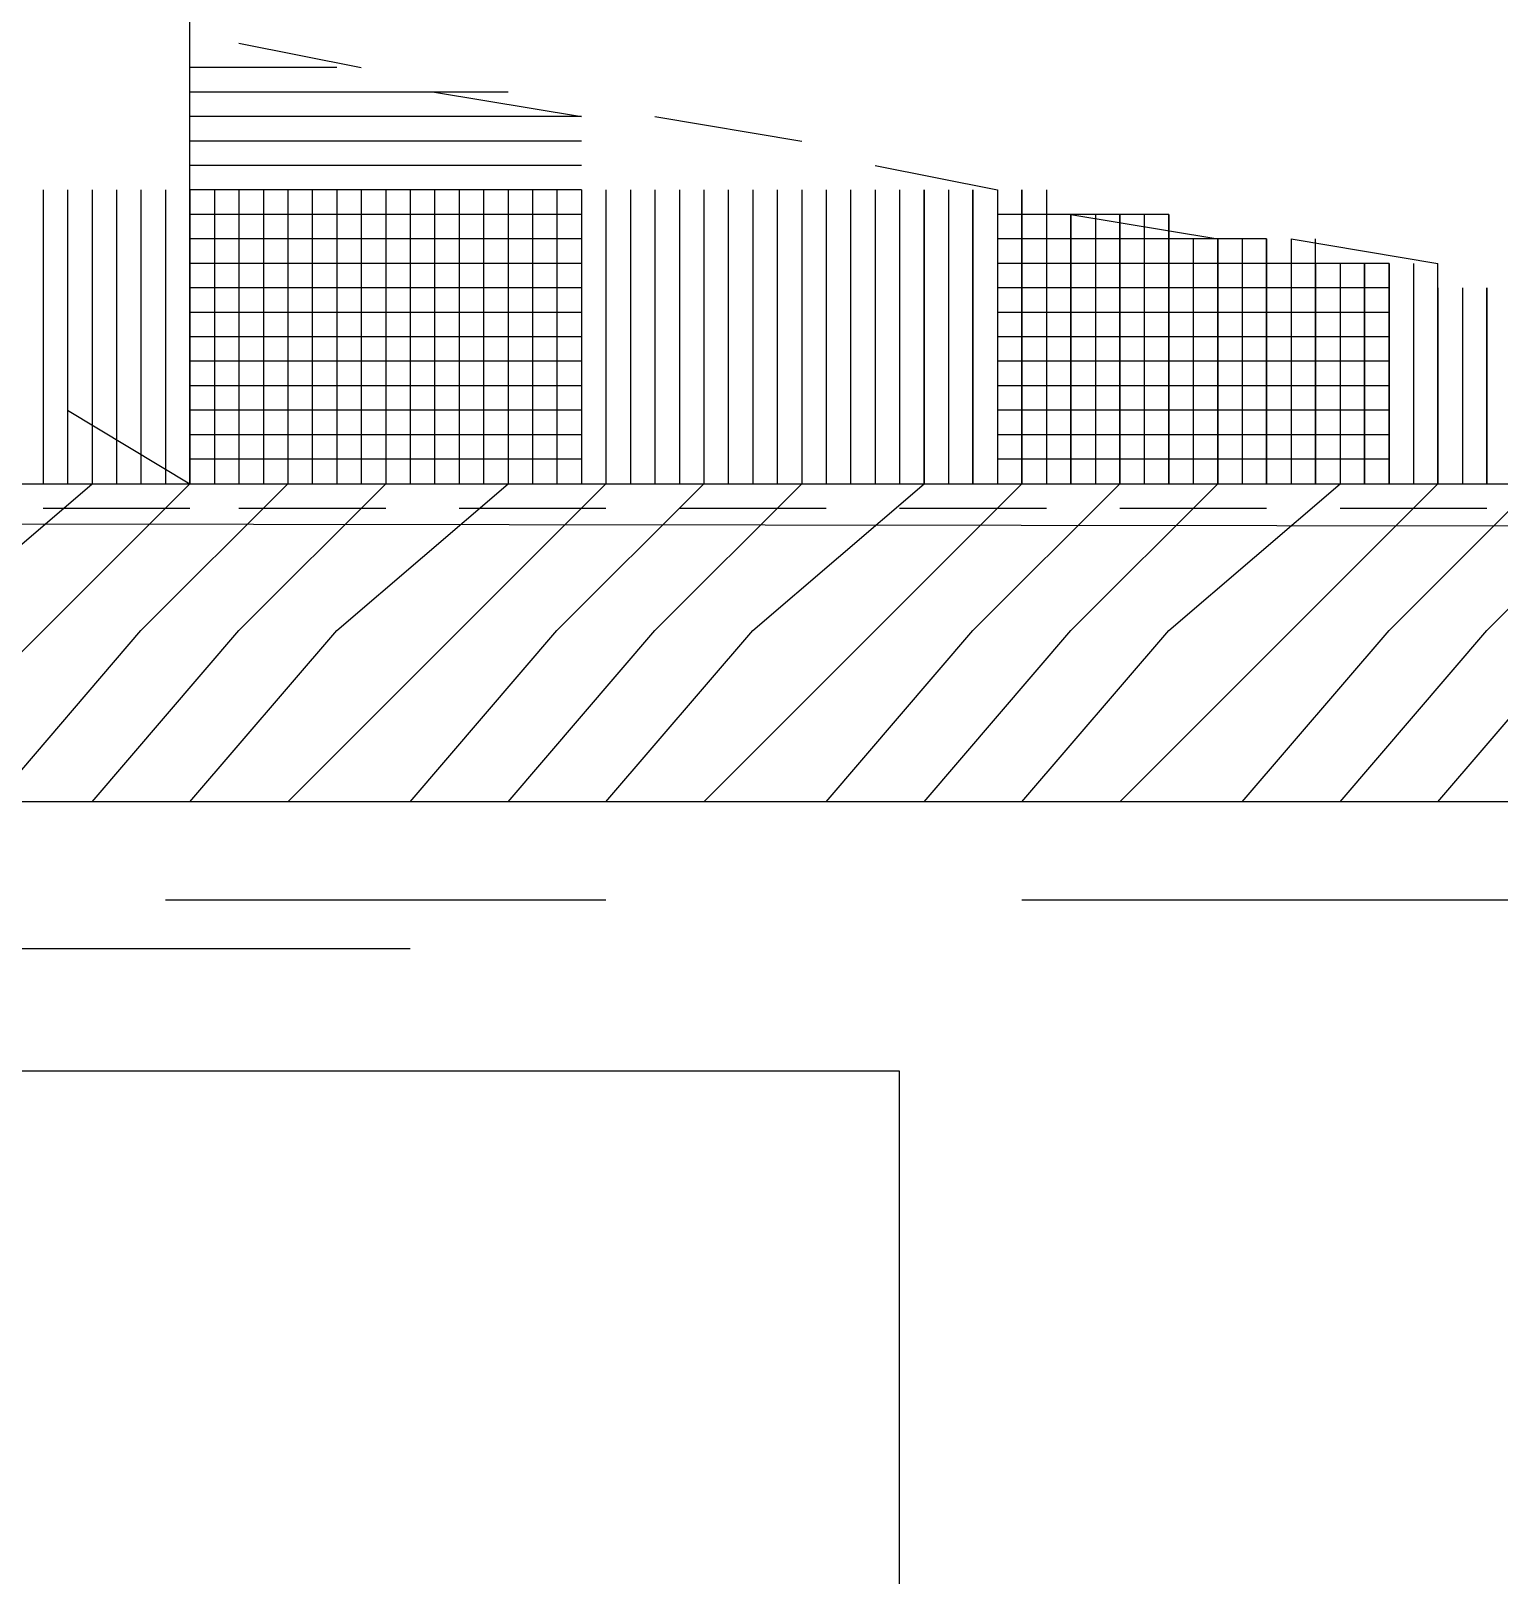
# Model space of a CAD drawing. Header units: metres. Extents: x 1 to 213, y 1 to 147.
# Drawn here: x 85.991 to 86.626, y 97.964 to 98.631 of the extents above; entities that cross this region are included whole.
import ezdxf

# ---------------------------------------------------------------- set-up
doc = ezdxf.new("R2010")
doc.units = ezdxf.units.M
doc.layers.add('00-BASE-ARQUITECTURA', color=8, linetype='Continuous')

msp = doc.modelspace()

# ---------------------------------------------------------------- linework, layer by layer
at = {"layer": '00-BASE-ARQUITECTURA'}
for points in [[(87.04435, 98.43553), (87.04435, 98.75303), (85.44627, 98.75303), (85.44627, 98.43553)], [(86.0601, 98.43553), (86.0601, 98.75303), (85.45685, 98.75303), (85.45685, 98.43553)], [(85.68968, 97.48303), (86.36701, 97.48303), (86.36701, 98.18153), (85.68968, 98.18153)]]:
    msp.add_lwpolyline(points, close=True, dxfattribs=at)
for points in [[(86.08127, 98.62604), (86.13418, 98.61545)], [(86.1236, 98.61545), (86.11301, 98.61545), (86.10243, 98.61545), (86.09185, 98.61545), (86.08127, 98.61545), (86.07068, 98.61545), (86.0601, 98.61545)], [(86.19768, 98.60486), (86.18709, 98.60486), (86.17651, 98.60486), (86.16593, 98.60486), (86.15535, 98.60486), (86.14476, 98.60486), (86.13418, 98.60486), (86.1236, 98.60486), (86.11301, 98.60486), (86.10243, 98.60486), (86.09185, 98.60486), (86.08127, 98.60486), (86.07068, 98.60486), (86.0601, 98.60486)], [(86.16593, 98.60486), (86.15535, 98.60486), (86.14476, 98.60486), (86.13418, 98.60486), (86.1236, 98.60486), (86.11301, 98.60486), (86.10243, 98.60486), (86.09185, 98.60486), (86.08127, 98.60486), (86.07068, 98.60486), (86.0601, 98.60486)], [(86.16593, 98.60486), (86.22943, 98.59428)], [(86.22943, 98.59428), (86.21884, 98.59428), (86.20826, 98.59428), (86.19768, 98.59428), (86.18709, 98.59428), (86.17651, 98.59428), (86.16593, 98.59428), (86.15535, 98.59428), (86.14476, 98.59428), (86.13418, 98.59428), (86.1236, 98.59428), (86.11301, 98.59428), (86.10243, 98.59428), (86.09185, 98.59428), (86.08127, 98.59428), (86.07068, 98.59428), (86.0601, 98.59428)], [(86.26119, 98.59428), (86.32468, 98.58369)], [(86.22943, 98.58369), (86.21884, 98.58369), (86.20826, 98.58369), (86.19768, 98.58369), (86.18709, 98.58369), (86.17651, 98.58369), (86.16593, 98.58369), (86.15535, 98.58369), (86.14476, 98.58369), (86.13418, 98.58369), (86.1236, 98.58369), (86.11301, 98.58369), (86.10243, 98.58369), (86.09185, 98.58369), (86.08127, 98.58369), (86.07068, 98.58369), (86.0601, 98.58369)], [(86.22943, 98.58369), (86.21884, 98.58369), (86.20826, 98.58369), (86.19768, 98.58369), (86.18709, 98.58369), (86.17651, 98.58369), (86.16593, 98.58369), (86.15535, 98.58369), (86.14476, 98.58369), (86.13418, 98.58369), (86.1236, 98.58369), (86.11301, 98.58369), (86.10243, 98.58369), (86.09185, 98.58369), (86.08127, 98.58369), (86.07068, 98.58369), (86.0601, 98.58369)], [(86.22943, 98.57311), (86.21884, 98.57311), (86.20826, 98.57311), (86.19768, 98.57311), (86.18709, 98.57311), (86.17651, 98.57311), (86.16593, 98.57311), (86.15535, 98.57311), (86.14476, 98.57311), (86.13418, 98.57311), (86.1236, 98.57311), (86.11301, 98.57311), (86.10243, 98.57311), (86.09185, 98.57311), (86.08127, 98.57311), (86.07068, 98.57311), (86.0601, 98.57311)], [(86.35643, 98.57311), (86.40935, 98.56253)], [(85.9966, 98.56253), (85.9966, 98.55195), (85.9966, 98.54136), (85.9966, 98.53078), (85.9966, 98.5202), (85.9966, 98.50961), (85.9966, 98.49903), (85.9966, 98.48845), (85.9966, 98.47786), (85.9966, 98.46728), (85.9966, 98.4567), (85.9966, 98.44612), (85.9966, 98.43553)], [(86.00719, 98.56253), (86.00719, 98.55195), (86.00719, 98.54136), (86.00719, 98.53078), (86.00719, 98.5202), (86.00719, 98.50961), (86.00719, 98.49903), (86.00719, 98.48845), (86.00719, 98.47786), (86.00719, 98.46728), (86.00719, 98.4567), (86.00719, 98.44612), (86.00719, 98.43553)], [(86.00719, 98.56253), (86.00719, 98.55195), (86.00719, 98.54136), (86.00719, 98.53078), (86.00719, 98.5202), (86.00719, 98.50961), (86.00719, 98.49903), (86.00719, 98.48845), (86.00719, 98.47786), (86.00719, 98.46728), (86.00719, 98.4567), (86.00719, 98.44612), (86.00719, 98.43553)], [(86.01777, 98.56253), (86.01777, 98.55195), (86.01777, 98.54136), (86.01777, 98.53078), (86.01777, 98.5202), (86.01777, 98.50961), (86.01777, 98.49903), (86.01777, 98.48845), (86.01777, 98.47786), (86.01777, 98.46728), (86.01777, 98.4567), (86.01777, 98.44612), (86.01777, 98.43553)], [(86.02835, 98.56253), (86.02835, 98.55195), (86.02835, 98.54136), (86.02835, 98.53078), (86.02835, 98.5202), (86.02835, 98.50961), (86.02835, 98.49903), (86.02835, 98.48845), (86.02835, 98.47786), (86.02835, 98.46728), (86.02835, 98.4567), (86.02835, 98.44612), (86.02835, 98.43553)], [(86.02835, 98.56253), (86.02835, 98.55195), (86.02835, 98.54136), (86.02835, 98.53078), (86.02835, 98.5202), (86.02835, 98.50961), (86.02835, 98.49903), (86.02835, 98.48845), (86.02835, 98.47786), (86.02835, 98.46728), (86.02835, 98.4567), (86.02835, 98.44612), (86.02835, 98.43553)], [(86.03893, 98.56253), (86.03893, 98.55195), (86.03893, 98.54136), (86.03893, 98.53078), (86.03893, 98.5202), (86.03893, 98.50961), (86.03893, 98.49903), (86.03893, 98.48845), (86.03893, 98.47786), (86.03893, 98.46728), (86.03893, 98.4567), (86.03893, 98.44612), (86.03893, 98.43553)], [(86.04952, 98.56253), (86.04952, 98.55195), (86.04952, 98.54136), (86.04952, 98.53078), (86.04952, 98.5202), (86.04952, 98.50961), (86.04952, 98.49903), (86.04952, 98.48845), (86.04952, 98.47786), (86.04952, 98.46728), (86.04952, 98.4567), (86.04952, 98.44612), (86.04952, 98.43553)], [(86.04952, 98.56253), (86.04952, 98.55195), (86.04952, 98.54136), (86.04952, 98.53078), (86.04952, 98.5202), (86.04952, 98.50961), (86.04952, 98.49903), (86.04952, 98.48845), (86.04952, 98.47786), (86.04952, 98.46728), (86.04952, 98.4567), (86.04952, 98.44612), (86.04952, 98.43553)], [(86.22943, 98.56253), (86.21884, 98.56253), (86.20826, 98.56253), (86.19768, 98.56253), (86.18709, 98.56253), (86.17651, 98.56253), (86.16593, 98.56253), (86.15535, 98.56253), (86.14476, 98.56253), (86.13418, 98.56253), (86.1236, 98.56253), (86.11301, 98.56253), (86.10243, 98.56253), (86.09185, 98.56253), (86.08127, 98.56253), (86.07068, 98.56253), (86.0601, 98.56253)], [(86.22943, 98.56253), (86.21884, 98.56253), (86.20826, 98.56253), (86.19768, 98.56253), (86.18709, 98.56253), (86.17651, 98.56253), (86.16593, 98.56253), (86.15535, 98.56253), (86.14476, 98.56253), (86.13418, 98.56253), (86.1236, 98.56253), (86.11301, 98.56253), (86.10243, 98.56253), (86.09185, 98.56253), (86.08127, 98.56253), (86.07068, 98.56253), (86.0601, 98.56253)], [(86.0601, 98.56253), (86.0601, 98.55195), (86.0601, 98.54136), (86.0601, 98.53078), (86.0601, 98.5202), (86.0601, 98.50961), (86.0601, 98.49903), (86.0601, 98.48845), (86.0601, 98.47786), (86.0601, 98.46728), (86.0601, 98.4567), (86.0601, 98.44612), (86.0601, 98.43553)], [(86.07068, 98.56253), (86.07068, 98.55195), (86.07068, 98.54136), (86.07068, 98.53078), (86.07068, 98.5202), (86.07068, 98.50961), (86.07068, 98.49903), (86.07068, 98.48845), (86.07068, 98.47786), (86.07068, 98.46728), (86.07068, 98.4567), (86.07068, 98.44612), (86.07068, 98.43553)], [(86.07068, 98.56253), (86.07068, 98.55195), (86.07068, 98.54136), (86.07068, 98.53078), (86.07068, 98.5202), (86.07068, 98.50961), (86.07068, 98.49903), (86.07068, 98.48845), (86.07068, 98.47786), (86.07068, 98.46728), (86.07068, 98.4567), (86.07068, 98.44612), (86.07068, 98.43553)], [(86.08127, 98.56253), (86.08127, 98.55195), (86.08127, 98.54136), (86.08127, 98.53078), (86.08127, 98.5202), (86.08127, 98.50961), (86.08127, 98.49903), (86.08127, 98.48845), (86.08127, 98.47786), (86.08127, 98.46728), (86.08127, 98.4567), (86.08127, 98.44612), (86.08127, 98.43553)], [(86.09185, 98.56253), (86.09185, 98.55195), (86.09185, 98.54136), (86.09185, 98.53078), (86.09185, 98.5202), (86.09185, 98.50961), (86.09185, 98.49903), (86.09185, 98.48845), (86.09185, 98.47786), (86.09185, 98.46728), (86.09185, 98.4567), (86.09185, 98.44612), (86.09185, 98.43553)], [(86.09185, 98.56253), (86.09185, 98.55195), (86.09185, 98.54136), (86.09185, 98.53078), (86.09185, 98.5202), (86.09185, 98.50961), (86.09185, 98.49903), (86.09185, 98.48845), (86.09185, 98.47786), (86.09185, 98.46728), (86.09185, 98.4567), (86.09185, 98.44612), (86.09185, 98.43553)], [(86.10243, 98.56253), (86.10243, 98.55195), (86.10243, 98.54136), (86.10243, 98.53078), (86.10243, 98.5202), (86.10243, 98.50961), (86.10243, 98.49903), (86.10243, 98.48845), (86.10243, 98.47786), (86.10243, 98.46728), (86.10243, 98.4567), (86.10243, 98.44612), (86.10243, 98.43553)], [(86.11301, 98.56253), (86.11301, 98.55195), (86.11301, 98.54136), (86.11301, 98.53078), (86.11301, 98.5202), (86.11301, 98.50961), (86.11301, 98.49903), (86.11301, 98.48845), (86.11301, 98.47786), (86.11301, 98.46728), (86.11301, 98.4567), (86.11301, 98.44612), (86.11301, 98.43553)], [(86.11301, 98.56253), (86.11301, 98.55195), (86.11301, 98.54136), (86.11301, 98.53078), (86.11301, 98.5202), (86.11301, 98.50961), (86.11301, 98.49903), (86.11301, 98.48845), (86.11301, 98.47786), (86.11301, 98.46728), (86.11301, 98.4567), (86.11301, 98.44612), (86.11301, 98.43553)], [(86.1236, 98.56253), (86.1236, 98.55195), (86.1236, 98.54136), (86.1236, 98.53078), (86.1236, 98.5202), (86.1236, 98.50961), (86.1236, 98.49903), (86.1236, 98.48845), (86.1236, 98.47786), (86.1236, 98.46728), (86.1236, 98.4567), (86.1236, 98.44612), (86.1236, 98.43553)], [(86.13418, 98.56253), (86.13418, 98.55195), (86.13418, 98.54136), (86.13418, 98.53078), (86.13418, 98.5202), (86.13418, 98.50961), (86.13418, 98.49903), (86.13418, 98.48845), (86.13418, 98.47786), (86.13418, 98.46728), (86.13418, 98.4567), (86.13418, 98.44612), (86.13418, 98.43553)], [(86.13418, 98.56253), (86.13418, 98.55195), (86.13418, 98.54136), (86.13418, 98.53078), (86.13418, 98.5202), (86.13418, 98.50961), (86.13418, 98.49903), (86.13418, 98.48845), (86.13418, 98.47786), (86.13418, 98.46728), (86.13418, 98.4567), (86.13418, 98.44612), (86.13418, 98.43553)], [(86.14476, 98.56253), (86.14476, 98.55195), (86.14476, 98.54136), (86.14476, 98.53078), (86.14476, 98.5202), (86.14476, 98.50961), (86.14476, 98.49903), (86.14476, 98.48845), (86.14476, 98.47786), (86.14476, 98.46728), (86.14476, 98.4567), (86.14476, 98.44612), (86.14476, 98.43553)], [(86.15535, 98.56253), (86.15535, 98.55195), (86.15535, 98.54136), (86.15535, 98.53078), (86.15535, 98.5202), (86.15535, 98.50961), (86.15535, 98.49903), (86.15535, 98.48845), (86.15535, 98.47786), (86.15535, 98.46728), (86.15535, 98.4567), (86.15535, 98.44612), (86.15535, 98.43553)], [(86.15535, 98.56253), (86.15535, 98.55195), (86.15535, 98.54136), (86.15535, 98.53078), (86.15535, 98.5202), (86.15535, 98.50961), (86.15535, 98.49903), (86.15535, 98.48845), (86.15535, 98.47786), (86.15535, 98.46728), (86.15535, 98.4567), (86.15535, 98.44612), (86.15535, 98.43553)], [(86.16593, 98.56253), (86.16593, 98.55195), (86.16593, 98.54136), (86.16593, 98.53078), (86.16593, 98.5202), (86.16593, 98.50961), (86.16593, 98.49903), (86.16593, 98.48845), (86.16593, 98.47786), (86.16593, 98.46728), (86.16593, 98.4567), (86.16593, 98.44612), (86.16593, 98.43553)], [(86.17651, 98.56253), (86.17651, 98.55195), (86.17651, 98.54136), (86.17651, 98.53078), (86.17651, 98.5202), (86.17651, 98.50961), (86.17651, 98.49903), (86.17651, 98.48845), (86.17651, 98.47786), (86.17651, 98.46728), (86.17651, 98.4567), (86.17651, 98.44612), (86.17651, 98.43553)], [(86.17651, 98.56253), (86.17651, 98.55195), (86.17651, 98.54136), (86.17651, 98.53078), (86.17651, 98.5202), (86.17651, 98.50961), (86.17651, 98.49903), (86.17651, 98.48845), (86.17651, 98.47786), (86.17651, 98.46728), (86.17651, 98.4567), (86.17651, 98.44612), (86.17651, 98.43553)], [(86.18709, 98.56253), (86.18709, 98.55195), (86.18709, 98.54136), (86.18709, 98.53078), (86.18709, 98.5202), (86.18709, 98.50961), (86.18709, 98.49903), (86.18709, 98.48845), (86.18709, 98.47786), (86.18709, 98.46728), (86.18709, 98.4567), (86.18709, 98.44612), (86.18709, 98.43553)], [(86.19768, 98.56253), (86.19768, 98.55195), (86.19768, 98.54136), (86.19768, 98.53078), (86.19768, 98.5202), (86.19768, 98.50961), (86.19768, 98.49903), (86.19768, 98.48845), (86.19768, 98.47786), (86.19768, 98.46728), (86.19768, 98.4567), (86.19768, 98.44612), (86.19768, 98.43553)], [(86.19768, 98.56253), (86.19768, 98.55195), (86.19768, 98.54136), (86.19768, 98.53078), (86.19768, 98.5202), (86.19768, 98.50961), (86.19768, 98.49903), (86.19768, 98.48845), (86.19768, 98.47786), (86.19768, 98.46728), (86.19768, 98.4567), (86.19768, 98.44612), (86.19768, 98.43553)], [(86.20826, 98.56253), (86.20826, 98.55195), (86.20826, 98.54136), (86.20826, 98.53078), (86.20826, 98.5202), (86.20826, 98.50961), (86.20826, 98.49903), (86.20826, 98.48845), (86.20826, 98.47786), (86.20826, 98.46728), (86.20826, 98.4567), (86.20826, 98.44612), (86.20826, 98.43553)], [(86.21884, 98.56253), (86.21884, 98.55195), (86.21884, 98.54136), (86.21884, 98.53078), (86.21884, 98.5202), (86.21884, 98.50961), (86.21884, 98.49903), (86.21884, 98.48845), (86.21884, 98.47786), (86.21884, 98.46728), (86.21884, 98.4567), (86.21884, 98.44612), (86.21884, 98.43553)], [(86.21884, 98.56253), (86.21884, 98.55195), (86.21884, 98.54136), (86.21884, 98.53078), (86.21884, 98.5202), (86.21884, 98.50961), (86.21884, 98.49903), (86.21884, 98.48845), (86.21884, 98.47786), (86.21884, 98.46728), (86.21884, 98.4567), (86.21884, 98.44612), (86.21884, 98.43553)], [(86.22943, 98.56253), (86.22943, 98.55195), (86.22943, 98.54136), (86.22943, 98.53078), (86.22943, 98.5202), (86.22943, 98.50961), (86.22943, 98.49903), (86.22943, 98.48845), (86.22943, 98.47786), (86.22943, 98.46728), (86.22943, 98.4567), (86.22943, 98.44612), (86.22943, 98.43553)], [(86.22943, 98.56253), (86.22943, 98.55195), (86.22943, 98.54136), (86.22943, 98.53078), (86.22943, 98.5202), (86.22943, 98.50961), (86.22943, 98.49903), (86.22943, 98.48845), (86.22943, 98.47786), (86.22943, 98.46728), (86.22943, 98.4567), (86.22943, 98.44612), (86.22943, 98.43553)], [(86.24002, 98.56253), (86.24002, 98.55195), (86.24002, 98.54136), (86.24002, 98.53078), (86.24002, 98.5202), (86.24002, 98.50961), (86.24002, 98.49903), (86.24002, 98.48845), (86.24002, 98.47786), (86.24002, 98.46728), (86.24002, 98.4567), (86.24002, 98.44612), (86.24002, 98.43553)], [(86.2506, 98.56253), (86.2506, 98.55195), (86.2506, 98.54136), (86.2506, 98.53078), (86.2506, 98.5202), (86.2506, 98.50961), (86.2506, 98.49903), (86.2506, 98.48845), (86.2506, 98.47786), (86.2506, 98.46728), (86.2506, 98.4567), (86.2506, 98.44612), (86.2506, 98.43553)], [(86.2506, 98.56253), (86.2506, 98.55195), (86.2506, 98.54136), (86.2506, 98.53078), (86.2506, 98.5202), (86.2506, 98.50961), (86.2506, 98.49903), (86.2506, 98.48845), (86.2506, 98.47786), (86.2506, 98.46728), (86.2506, 98.4567), (86.2506, 98.44612), (86.2506, 98.43553)], [(86.26119, 98.56253), (86.26119, 98.55195), (86.26119, 98.54136), (86.26119, 98.53078), (86.26119, 98.5202), (86.26119, 98.50961), (86.26119, 98.49903), (86.26119, 98.48845), (86.26119, 98.47786), (86.26119, 98.46728), (86.26119, 98.4567), (86.26119, 98.44612), (86.26119, 98.43553)], [(86.27177, 98.56253), (86.27177, 98.55195), (86.27177, 98.54136), (86.27177, 98.53078), (86.27177, 98.5202), (86.27177, 98.50961), (86.27177, 98.49903), (86.27177, 98.48845), (86.27177, 98.47786), (86.27177, 98.46728), (86.27177, 98.4567), (86.27177, 98.44612), (86.27177, 98.43553)], [(86.27177, 98.56253), (86.27177, 98.55195), (86.27177, 98.54136), (86.27177, 98.53078), (86.27177, 98.5202), (86.27177, 98.50961), (86.27177, 98.49903), (86.27177, 98.48845), (86.27177, 98.47786), (86.27177, 98.46728), (86.27177, 98.4567), (86.27177, 98.44612), (86.27177, 98.43553)], [(86.28235, 98.56253), (86.28235, 98.55195), (86.28235, 98.54136), (86.28235, 98.53078), (86.28235, 98.5202), (86.28235, 98.50961), (86.28235, 98.49903), (86.28235, 98.48845), (86.28235, 98.47786), (86.28235, 98.46728), (86.28235, 98.4567), (86.28235, 98.44612), (86.28235, 98.43553)], [(86.29293, 98.56253), (86.29293, 98.55195), (86.29293, 98.54136), (86.29293, 98.53078), (86.29293, 98.5202), (86.29293, 98.50961), (86.29293, 98.49903), (86.29293, 98.48845), (86.29293, 98.47786), (86.29293, 98.46728), (86.29293, 98.4567), (86.29293, 98.44612), (86.29293, 98.43553)], [(86.29293, 98.56253), (86.29293, 98.55195), (86.29293, 98.54136), (86.29293, 98.53078), (86.29293, 98.5202), (86.29293, 98.50961), (86.29293, 98.49903), (86.29293, 98.48845), (86.29293, 98.47786), (86.29293, 98.46728), (86.29293, 98.4567), (86.29293, 98.44612), (86.29293, 98.43553)], [(86.30352, 98.56253), (86.30352, 98.55195), (86.30352, 98.54136), (86.30352, 98.53078), (86.30352, 98.5202), (86.30352, 98.50961), (86.30352, 98.49903), (86.30352, 98.48845), (86.30352, 98.47786), (86.30352, 98.46728), (86.30352, 98.4567), (86.30352, 98.44612), (86.30352, 98.43553)], [(86.3141, 98.56253), (86.3141, 98.55195), (86.3141, 98.54136), (86.3141, 98.53078), (86.3141, 98.5202), (86.3141, 98.50961), (86.3141, 98.49903), (86.3141, 98.48845), (86.3141, 98.47786), (86.3141, 98.46728), (86.3141, 98.4567), (86.3141, 98.44612), (86.3141, 98.43553)], [(86.3141, 98.56253), (86.3141, 98.55195), (86.3141, 98.54136), (86.3141, 98.53078), (86.3141, 98.5202), (86.3141, 98.50961), (86.3141, 98.49903), (86.3141, 98.48845), (86.3141, 98.47786), (86.3141, 98.46728), (86.3141, 98.4567), (86.3141, 98.44612), (86.3141, 98.43553)], [(86.32468, 98.56253), (86.32468, 98.55195), (86.32468, 98.54136), (86.32468, 98.53078), (86.32468, 98.5202), (86.32468, 98.50961), (86.32468, 98.49903), (86.32468, 98.48845), (86.32468, 98.47786), (86.32468, 98.46728), (86.32468, 98.4567), (86.32468, 98.44612), (86.32468, 98.43553)], [(86.33527, 98.56253), (86.33527, 98.55195), (86.33527, 98.54136), (86.33527, 98.53078), (86.33527, 98.5202), (86.33527, 98.50961), (86.33527, 98.49903), (86.33527, 98.48845), (86.33527, 98.47786), (86.33527, 98.46728), (86.33527, 98.4567), (86.33527, 98.44612), (86.33527, 98.43553)], [(86.33527, 98.56253), (86.33527, 98.55195), (86.33527, 98.54136), (86.33527, 98.53078), (86.33527, 98.5202), (86.33527, 98.50961), (86.33527, 98.49903), (86.33527, 98.48845), (86.33527, 98.47786), (86.33527, 98.46728), (86.33527, 98.4567), (86.33527, 98.44612), (86.33527, 98.43553)], [(86.34585, 98.56253), (86.34585, 98.55195), (86.34585, 98.54136), (86.34585, 98.53078), (86.34585, 98.5202), (86.34585, 98.50961), (86.34585, 98.49903), (86.34585, 98.48845), (86.34585, 98.47786), (86.34585, 98.46728), (86.34585, 98.4567), (86.34585, 98.44612), (86.34585, 98.43553)], [(86.35643, 98.56253), (86.35643, 98.55195), (86.35643, 98.54136), (86.35643, 98.53078), (86.35643, 98.5202), (86.35643, 98.50961), (86.35643, 98.49903), (86.35643, 98.48845), (86.35643, 98.47786), (86.35643, 98.46728), (86.35643, 98.4567), (86.35643, 98.44612), (86.35643, 98.43553)], [(86.35643, 98.56253), (86.35643, 98.55195), (86.35643, 98.54136), (86.35643, 98.53078), (86.35643, 98.5202), (86.35643, 98.50961), (86.35643, 98.49903), (86.35643, 98.48845), (86.35643, 98.47786), (86.35643, 98.46728), (86.35643, 98.4567), (86.35643, 98.44612), (86.35643, 98.43553)], [(86.36701, 98.56253), (86.36701, 98.55195), (86.36701, 98.54136), (86.36701, 98.53078), (86.36701, 98.5202), (86.36701, 98.50961), (86.36701, 98.49903), (86.36701, 98.48845), (86.36701, 98.47786), (86.36701, 98.46728), (86.36701, 98.4567), (86.36701, 98.44612), (86.36701, 98.43553)], [(86.3776, 98.43553), (86.3776, 98.44612), (86.3776, 98.4567), (86.3776, 98.46728), (86.3776, 98.47786), (86.3776, 98.48845), (86.3776, 98.49903), (86.3776, 98.50961), (86.3776, 98.5202), (86.3776, 98.53078), (86.3776, 98.54136), (86.3776, 98.55195), (86.3776, 98.56253), (86.3776, 98.55195), (86.3776, 98.54136), (86.3776, 98.53078), (86.3776, 98.5202), (86.3776, 98.50961), (86.3776, 98.49903), (86.3776, 98.48845), (86.3776, 98.47786), (86.3776, 98.46728), (86.3776, 98.4567), (86.3776, 98.44612), (86.3776, 98.43553)], [(86.38818, 98.56253), (86.38818, 98.55195), (86.38818, 98.54136), (86.38818, 98.53078), (86.38818, 98.5202), (86.38818, 98.50961), (86.38818, 98.49903), (86.38818, 98.48845), (86.38818, 98.47786), (86.38818, 98.46728), (86.38818, 98.4567), (86.38818, 98.44612), (86.38818, 98.43553)], [(86.39876, 98.43553), (86.39876, 98.44612), (86.39876, 98.4567), (86.39876, 98.46728), (86.39876, 98.47786), (86.39876, 98.48845), (86.39876, 98.49903), (86.39876, 98.50961), (86.39876, 98.5202), (86.39876, 98.53078), (86.39876, 98.54136), (86.39876, 98.55195), (86.39876, 98.56253), (86.39876, 98.55195), (86.39876, 98.54136), (86.39876, 98.53078), (86.39876, 98.5202), (86.39876, 98.50961), (86.39876, 98.49903), (86.39876, 98.48845), (86.39876, 98.47786), (86.39876, 98.46728), (86.39876, 98.4567), (86.39876, 98.44612), (86.39876, 98.43553)], [(86.40935, 98.56253), (86.40935, 98.55195), (86.40935, 98.54136), (86.40935, 98.53078), (86.40935, 98.5202), (86.40935, 98.50961), (86.40935, 98.49903), (86.40935, 98.48845), (86.40935, 98.47786), (86.40935, 98.46728), (86.40935, 98.4567), (86.40935, 98.44612), (86.40935, 98.43553)], [(86.41993, 98.43553), (86.41993, 98.44612), (86.41993, 98.4567), (86.41993, 98.46728), (86.41993, 98.47786), (86.41993, 98.48845), (86.41993, 98.49903), (86.41993, 98.50961), (86.41993, 98.5202), (86.41993, 98.53078), (86.41993, 98.54136), (86.41993, 98.55195), (86.41993, 98.56253), (86.41993, 98.55195), (86.41993, 98.54136), (86.41993, 98.53078), (86.41993, 98.5202), (86.41993, 98.50961), (86.41993, 98.49903), (86.41993, 98.48845), (86.41993, 98.47786), (86.41993, 98.46728), (86.41993, 98.4567), (86.41993, 98.44612), (86.41993, 98.43553)], [(86.43051, 98.56253), (86.43051, 98.55195), (86.43051, 98.54136), (86.43051, 98.53078), (86.43051, 98.5202), (86.43051, 98.50961), (86.43051, 98.49903), (86.43051, 98.48845), (86.43051, 98.47786), (86.43051, 98.46728), (86.43051, 98.4567), (86.43051, 98.44612), (86.43051, 98.43553)], [(86.22943, 98.55195), (86.21884, 98.55195), (86.20826, 98.55195), (86.19768, 98.55195), (86.18709, 98.55195), (86.17651, 98.55195), (86.16593, 98.55195), (86.15535, 98.55195), (86.14476, 98.55195), (86.13418, 98.55195), (86.1236, 98.55195), (86.11301, 98.55195), (86.10243, 98.55195), (86.09185, 98.55195), (86.08127, 98.55195), (86.07068, 98.55195), (86.0601, 98.55195)], [(86.22943, 98.55195), (86.21884, 98.55195), (86.20826, 98.55195), (86.19768, 98.55195), (86.18709, 98.55195), (86.17651, 98.55195), (86.16593, 98.55195), (86.15535, 98.55195), (86.14476, 98.55195), (86.13418, 98.55195), (86.1236, 98.55195), (86.11301, 98.55195), (86.10243, 98.55195), (86.09185, 98.55195), (86.08127, 98.55195), (86.07068, 98.55195), (86.0601, 98.55195)], [(86.48343, 98.55195), (86.47284, 98.55195), (86.46226, 98.55195), (86.45168, 98.55195), (86.44109, 98.55195), (86.43051, 98.55195), (86.41993, 98.55195), (86.40935, 98.55195)], [(86.45168, 98.55195), (86.44109, 98.55195), (86.43051, 98.55195), (86.41993, 98.55195), (86.40935, 98.55195)], [(86.44109, 98.43553), (86.44109, 98.44612), (86.44109, 98.4567), (86.44109, 98.46728), (86.44109, 98.47786), (86.44109, 98.48845), (86.44109, 98.49903), (86.44109, 98.50961), (86.44109, 98.5202), (86.44109, 98.53078), (86.44109, 98.54136), (86.44109, 98.55195), (86.44109, 98.54136), (86.44109, 98.53078), (86.44109, 98.5202), (86.44109, 98.50961), (86.44109, 98.49903), (86.44109, 98.48845), (86.44109, 98.47786), (86.44109, 98.46728), (86.44109, 98.4567), (86.44109, 98.44612), (86.44109, 98.43553)], [(86.44109, 98.55195), (86.5046, 98.54136)], [(86.45168, 98.55195), (86.45168, 98.54136), (86.45168, 98.53078), (86.45168, 98.5202), (86.45168, 98.50961), (86.45168, 98.49903), (86.45168, 98.48845), (86.45168, 98.47786), (86.45168, 98.46728), (86.45168, 98.4567), (86.45168, 98.44612), (86.45168, 98.43553)], [(86.46226, 98.43553), (86.46226, 98.44612), (86.46226, 98.4567), (86.46226, 98.46728), (86.46226, 98.47786), (86.46226, 98.48845), (86.46226, 98.49903), (86.46226, 98.50961), (86.46226, 98.5202), (86.46226, 98.53078), (86.46226, 98.54136), (86.46226, 98.55195), (86.46226, 98.54136), (86.46226, 98.53078), (86.46226, 98.5202), (86.46226, 98.50961), (86.46226, 98.49903), (86.46226, 98.48845), (86.46226, 98.47786), (86.46226, 98.46728), (86.46226, 98.4567), (86.46226, 98.44612), (86.46226, 98.43553)], [(86.47284, 98.55195), (86.47284, 98.54136), (86.47284, 98.53078), (86.47284, 98.5202), (86.47284, 98.50961), (86.47284, 98.49903), (86.47284, 98.48845), (86.47284, 98.47786), (86.47284, 98.46728), (86.47284, 98.4567), (86.47284, 98.44612), (86.47284, 98.43553)], [(86.48343, 98.43553), (86.48343, 98.44612), (86.48343, 98.4567), (86.48343, 98.46728), (86.48343, 98.47786), (86.48343, 98.48845), (86.48343, 98.49903), (86.48343, 98.50961), (86.48343, 98.5202), (86.48343, 98.53078), (86.48343, 98.54136), (86.48343, 98.55195), (86.48343, 98.54136), (86.48343, 98.53078), (86.48343, 98.5202), (86.48343, 98.50961), (86.48343, 98.49903), (86.48343, 98.48845), (86.48343, 98.47786), (86.48343, 98.46728), (86.48343, 98.4567), (86.48343, 98.44612), (86.48343, 98.43553)], [(86.22943, 98.54136), (86.21884, 98.54136), (86.20826, 98.54136), (86.19768, 98.54136), (86.18709, 98.54136), (86.17651, 98.54136), (86.16593, 98.54136), (86.15535, 98.54136), (86.14476, 98.54136), (86.13418, 98.54136), (86.1236, 98.54136), (86.11301, 98.54136), (86.10243, 98.54136), (86.09185, 98.54136), (86.08127, 98.54136), (86.07068, 98.54136), (86.0601, 98.54136)], [(86.52577, 98.54136), (86.51519, 98.54136), (86.5046, 98.54136), (86.49401, 98.54136), (86.48343, 98.54136), (86.47284, 98.54136), (86.46226, 98.54136), (86.45168, 98.54136), (86.44109, 98.54136), (86.43051, 98.54136), (86.41993, 98.54136), (86.40935, 98.54136)], [(86.49401, 98.54136), (86.49401, 98.53078), (86.49401, 98.5202), (86.49401, 98.50961), (86.49401, 98.49903), (86.49401, 98.48845), (86.49401, 98.47786), (86.49401, 98.46728), (86.49401, 98.4567), (86.49401, 98.44612), (86.49401, 98.43553)], [(86.5046, 98.43553), (86.5046, 98.44612), (86.5046, 98.4567), (86.5046, 98.46728), (86.5046, 98.47786), (86.5046, 98.48845), (86.5046, 98.49903), (86.5046, 98.50961), (86.5046, 98.5202), (86.5046, 98.53078), (86.5046, 98.54136), (86.5046, 98.53078), (86.5046, 98.5202), (86.5046, 98.50961), (86.5046, 98.49903), (86.5046, 98.48845), (86.5046, 98.47786), (86.5046, 98.46728), (86.5046, 98.4567), (86.5046, 98.44612), (86.5046, 98.43553)], [(86.51519, 98.54136), (86.51519, 98.53078), (86.51519, 98.5202), (86.51519, 98.50961), (86.51519, 98.49903), (86.51519, 98.48845), (86.51519, 98.47786), (86.51519, 98.46728), (86.51519, 98.4567), (86.51519, 98.44612), (86.51519, 98.43553)], [(86.52577, 98.43553), (86.52577, 98.44612), (86.52577, 98.4567), (86.52577, 98.46728), (86.52577, 98.47786), (86.52577, 98.48845), (86.52577, 98.49903), (86.52577, 98.50961), (86.52577, 98.5202), (86.52577, 98.53078), (86.52577, 98.54136), (86.52577, 98.53078), (86.52577, 98.5202), (86.52577, 98.50961), (86.52577, 98.49903), (86.52577, 98.48845), (86.52577, 98.47786), (86.52577, 98.46728), (86.52577, 98.4567), (86.52577, 98.44612), (86.52577, 98.43553)], [(86.53635, 98.54136), (86.53635, 98.53078), (86.53635, 98.5202), (86.53635, 98.50961), (86.53635, 98.49903), (86.53635, 98.48845), (86.53635, 98.47786), (86.53635, 98.46728), (86.53635, 98.4567), (86.53635, 98.44612), (86.53635, 98.43553)], [(86.53635, 98.54136), (86.59985, 98.53078)], [(86.54693, 98.53078), (86.54693, 98.5202), (86.54693, 98.50961), (86.54693, 98.49903), (86.54693, 98.48845), (86.54693, 98.47786), (86.54693, 98.46728), (86.54693, 98.4567), (86.54693, 98.44612), (86.54693, 98.43553), (86.54693, 98.44612), (86.54693, 98.4567), (86.54693, 98.46728), (86.54693, 98.47786), (86.54693, 98.48845), (86.54693, 98.49903), (86.54693, 98.50961), (86.54693, 98.5202), (86.54693, 98.53078), (86.54693, 98.54136)], [(86.22943, 98.53078), (86.21884, 98.53078), (86.20826, 98.53078), (86.19768, 98.53078), (86.18709, 98.53078), (86.17651, 98.53078), (86.16593, 98.53078), (86.15535, 98.53078), (86.14476, 98.53078), (86.13418, 98.53078), (86.1236, 98.53078), (86.11301, 98.53078), (86.10243, 98.53078), (86.09185, 98.53078), (86.08127, 98.53078), (86.07068, 98.53078), (86.0601, 98.53078)], [(86.22943, 98.53078), (86.21884, 98.53078), (86.20826, 98.53078), (86.19768, 98.53078), (86.18709, 98.53078), (86.17651, 98.53078), (86.16593, 98.53078), (86.15535, 98.53078), (86.14476, 98.53078), (86.13418, 98.53078), (86.1236, 98.53078), (86.11301, 98.53078), (86.10243, 98.53078), (86.09185, 98.53078), (86.08127, 98.53078), (86.07068, 98.53078), (86.0601, 98.53078)], [(86.57868, 98.53078), (86.5681, 98.53078), (86.55752, 98.53078), (86.54693, 98.53078), (86.53635, 98.53078), (86.52577, 98.53078), (86.51519, 98.53078), (86.5046, 98.53078), (86.49401, 98.53078), (86.48343, 98.53078), (86.47284, 98.53078), (86.46226, 98.53078), (86.45168, 98.53078), (86.44109, 98.53078), (86.43051, 98.53078), (86.41993, 98.53078), (86.40935, 98.53078)], [(86.55752, 98.53078), (86.54693, 98.53078), (86.53635, 98.53078), (86.52577, 98.53078), (86.51519, 98.53078), (86.5046, 98.53078), (86.49401, 98.53078), (86.48343, 98.53078), (86.47284, 98.53078), (86.46226, 98.53078), (86.45168, 98.53078), (86.44109, 98.53078), (86.43051, 98.53078), (86.41993, 98.53078), (86.40935, 98.53078)], [(86.55752, 98.53078), (86.55752, 98.5202), (86.55752, 98.50961), (86.55752, 98.49903), (86.55752, 98.48845), (86.55752, 98.47786), (86.55752, 98.46728), (86.55752, 98.4567), (86.55752, 98.44612), (86.55752, 98.43553)], [(86.5681, 98.43553), (86.5681, 98.44612), (86.5681, 98.4567), (86.5681, 98.46728), (86.5681, 98.47786), (86.5681, 98.48845), (86.5681, 98.49903), (86.5681, 98.50961), (86.5681, 98.5202), (86.5681, 98.53078), (86.5681, 98.5202), (86.5681, 98.50961), (86.5681, 98.49903), (86.5681, 98.48845), (86.5681, 98.47786), (86.5681, 98.46728), (86.5681, 98.4567), (86.5681, 98.44612), (86.5681, 98.43553)], [(86.57868, 98.43553), (86.57868, 98.44612), (86.57868, 98.4567), (86.57868, 98.46728), (86.57868, 98.47786), (86.57868, 98.48845), (86.57868, 98.49903), (86.57868, 98.50961), (86.57868, 98.5202), (86.57868, 98.53078), (86.57868, 98.5202), (86.57868, 98.50961), (86.57868, 98.49903), (86.57868, 98.48845), (86.57868, 98.47786), (86.57868, 98.46728), (86.57868, 98.4567), (86.57868, 98.44612), (86.57868, 98.43553)], [(86.58927, 98.53078), (86.58927, 98.5202), (86.58927, 98.50961), (86.58927, 98.49903), (86.58927, 98.48845), (86.58927, 98.47786), (86.58927, 98.46728), (86.58927, 98.4567), (86.58927, 98.44612), (86.58927, 98.43553)], [(86.59985, 98.5202), (86.59985, 98.50961), (86.59985, 98.49903), (86.59985, 98.48845), (86.59985, 98.47786), (86.59985, 98.46728), (86.59985, 98.4567), (86.59985, 98.44612), (86.59985, 98.43553), (86.59985, 98.44612), (86.59985, 98.4567), (86.59985, 98.46728), (86.59985, 98.47786), (86.59985, 98.48845), (86.59985, 98.49903), (86.59985, 98.50961), (86.59985, 98.5202), (86.59985, 98.53078)], [(86.22943, 98.5202), (86.21884, 98.5202), (86.20826, 98.5202), (86.19768, 98.5202), (86.18709, 98.5202), (86.17651, 98.5202), (86.16593, 98.5202), (86.15535, 98.5202), (86.14476, 98.5202), (86.13418, 98.5202), (86.1236, 98.5202), (86.11301, 98.5202), (86.10243, 98.5202), (86.09185, 98.5202), (86.08127, 98.5202), (86.07068, 98.5202), (86.0601, 98.5202)], [(86.57868, 98.5202), (86.5681, 98.5202), (86.55752, 98.5202), (86.54693, 98.5202), (86.53635, 98.5202), (86.52577, 98.5202), (86.51519, 98.5202), (86.5046, 98.5202), (86.49401, 98.5202), (86.48343, 98.5202), (86.47284, 98.5202), (86.46226, 98.5202), (86.45168, 98.5202), (86.44109, 98.5202), (86.43051, 98.5202), (86.41993, 98.5202), (86.40935, 98.5202)], [(86.61043, 98.5202), (86.61043, 98.50961), (86.61043, 98.49903), (86.61043, 98.48845), (86.61043, 98.47786), (86.61043, 98.46728), (86.61043, 98.4567), (86.61043, 98.44612), (86.61043, 98.43553)], [(86.62101, 98.43553), (86.62101, 98.44612), (86.62101, 98.4567), (86.62101, 98.46728), (86.62101, 98.47786), (86.62101, 98.48845), (86.62101, 98.49903), (86.62101, 98.50961), (86.62101, 98.5202), (86.62101, 98.50961), (86.62101, 98.49903), (86.62101, 98.48845), (86.62101, 98.47786), (86.62101, 98.46728), (86.62101, 98.4567), (86.62101, 98.44612), (86.62101, 98.43553)], [(86.22943, 98.50961), (86.21884, 98.50961), (86.20826, 98.50961), (86.19768, 98.50961), (86.18709, 98.50961), (86.17651, 98.50961), (86.16593, 98.50961), (86.15535, 98.50961), (86.14476, 98.50961), (86.13418, 98.50961), (86.1236, 98.50961), (86.11301, 98.50961), (86.10243, 98.50961), (86.09185, 98.50961), (86.08127, 98.50961), (86.07068, 98.50961), (86.0601, 98.50961)], [(86.22943, 98.50961), (86.21884, 98.50961), (86.20826, 98.50961), (86.19768, 98.50961), (86.18709, 98.50961), (86.17651, 98.50961), (86.16593, 98.50961), (86.15535, 98.50961), (86.14476, 98.50961), (86.13418, 98.50961), (86.1236, 98.50961), (86.11301, 98.50961), (86.10243, 98.50961), (86.09185, 98.50961), (86.08127, 98.50961), (86.07068, 98.50961), (86.0601, 98.50961)], [(86.57868, 98.50961), (86.5681, 98.50961), (86.55752, 98.50961), (86.54693, 98.50961), (86.53635, 98.50961), (86.52577, 98.50961), (86.51519, 98.50961), (86.5046, 98.50961), (86.49401, 98.50961), (86.48343, 98.50961), (86.47284, 98.50961), (86.46226, 98.50961), (86.45168, 98.50961), (86.44109, 98.50961), (86.43051, 98.50961), (86.41993, 98.50961), (86.40935, 98.50961)], [(86.57868, 98.50961), (86.5681, 98.50961), (86.55752, 98.50961), (86.54693, 98.50961), (86.53635, 98.50961), (86.52577, 98.50961), (86.51519, 98.50961), (86.5046, 98.50961), (86.49401, 98.50961), (86.48343, 98.50961), (86.47284, 98.50961), (86.46226, 98.50961), (86.45168, 98.50961), (86.44109, 98.50961), (86.43051, 98.50961), (86.41993, 98.50961), (86.40935, 98.50961)], [(86.22943, 98.49903), (86.21884, 98.49903), (86.20826, 98.49903), (86.19768, 98.49903), (86.18709, 98.49903), (86.17651, 98.49903), (86.16593, 98.49903), (86.15535, 98.49903), (86.14476, 98.49903), (86.13418, 98.49903), (86.1236, 98.49903), (86.11301, 98.49903), (86.10243, 98.49903), (86.09185, 98.49903), (86.08127, 98.49903), (86.07068, 98.49903), (86.0601, 98.49903)], [(86.57868, 98.49903), (86.5681, 98.49903), (86.55752, 98.49903), (86.54693, 98.49903), (86.53635, 98.49903), (86.52577, 98.49903), (86.51519, 98.49903), (86.5046, 98.49903), (86.49401, 98.49903), (86.48343, 98.49903), (86.47284, 98.49903), (86.46226, 98.49903), (86.45168, 98.49903), (86.44109, 98.49903), (86.43051, 98.49903), (86.41993, 98.49903), (86.40935, 98.49903)], [(86.22943, 98.48845), (86.21884, 98.48845), (86.20826, 98.48845), (86.19768, 98.48845), (86.18709, 98.48845), (86.17651, 98.48845), (86.16593, 98.48845), (86.15535, 98.48845), (86.14476, 98.48845), (86.13418, 98.48845), (86.1236, 98.48845), (86.11301, 98.48845), (86.10243, 98.48845), (86.09185, 98.48845), (86.08127, 98.48845), (86.07068, 98.48845), (86.0601, 98.48845)], [(86.22943, 98.48845), (86.21884, 98.48845), (86.20826, 98.48845), (86.19768, 98.48845), (86.18709, 98.48845), (86.17651, 98.48845), (86.16593, 98.48845), (86.15535, 98.48845), (86.14476, 98.48845), (86.13418, 98.48845), (86.1236, 98.48845), (86.11301, 98.48845), (86.10243, 98.48845), (86.09185, 98.48845), (86.08127, 98.48845), (86.07068, 98.48845), (86.0601, 98.48845)], [(86.57868, 98.48845), (86.5681, 98.48845), (86.55752, 98.48845), (86.54693, 98.48845), (86.53635, 98.48845), (86.52577, 98.48845), (86.51519, 98.48845), (86.5046, 98.48845), (86.49401, 98.48845), (86.48343, 98.48845), (86.47284, 98.48845), (86.46226, 98.48845), (86.45168, 98.48845), (86.44109, 98.48845), (86.43051, 98.48845), (86.41993, 98.48845), (86.40935, 98.48845)], [(86.57868, 98.48845), (86.5681, 98.48845), (86.55752, 98.48845), (86.54693, 98.48845), (86.53635, 98.48845), (86.52577, 98.48845), (86.51519, 98.48845), (86.5046, 98.48845), (86.49401, 98.48845), (86.48343, 98.48845), (86.47284, 98.48845), (86.46226, 98.48845), (86.45168, 98.48845), (86.44109, 98.48845), (86.43051, 98.48845), (86.41993, 98.48845), (86.40935, 98.48845)], [(85.9966, 98.47786), (85.9966, 98.46728), (85.9966, 98.4567), (85.9966, 98.44612), (85.9966, 98.43553)], [(85.9966, 98.47786), (85.9966, 98.46728), (85.9966, 98.4567), (85.9966, 98.44612), (85.9966, 98.43553)], [(86.00719, 98.47786), (86.00719, 98.46728), (86.00719, 98.4567), (86.00719, 98.44612), (86.00719, 98.43553)], [(86.22943, 98.47786), (86.21884, 98.47786), (86.20826, 98.47786), (86.19768, 98.47786), (86.18709, 98.47786), (86.17651, 98.47786), (86.16593, 98.47786), (86.15535, 98.47786), (86.14476, 98.47786), (86.13418, 98.47786), (86.1236, 98.47786), (86.11301, 98.47786), (86.10243, 98.47786), (86.09185, 98.47786), (86.08127, 98.47786), (86.07068, 98.47786), (86.0601, 98.47786)], [(86.57868, 98.47786), (86.5681, 98.47786), (86.55752, 98.47786), (86.54693, 98.47786), (86.53635, 98.47786), (86.52577, 98.47786), (86.51519, 98.47786), (86.5046, 98.47786), (86.49401, 98.47786), (86.48343, 98.47786), (86.47284, 98.47786), (86.46226, 98.47786), (86.45168, 98.47786), (86.44109, 98.47786), (86.43051, 98.47786), (86.41993, 98.47786), (86.40935, 98.47786)], [(86.00719, 98.46728), (86.0601, 98.43553)], [(86.22943, 98.46728), (86.21884, 98.46728), (86.20826, 98.46728), (86.19768, 98.46728), (86.18709, 98.46728), (86.17651, 98.46728), (86.16593, 98.46728), (86.15535, 98.46728), (86.14476, 98.46728), (86.13418, 98.46728), (86.1236, 98.46728), (86.11301, 98.46728), (86.10243, 98.46728), (86.09185, 98.46728), (86.08127, 98.46728), (86.07068, 98.46728), (86.0601, 98.46728)], [(86.22943, 98.46728), (86.21884, 98.46728), (86.20826, 98.46728), (86.19768, 98.46728), (86.18709, 98.46728), (86.17651, 98.46728), (86.16593, 98.46728), (86.15535, 98.46728), (86.14476, 98.46728), (86.13418, 98.46728), (86.1236, 98.46728), (86.11301, 98.46728), (86.10243, 98.46728), (86.09185, 98.46728), (86.08127, 98.46728), (86.07068, 98.46728), (86.0601, 98.46728)], [(86.57868, 98.46728), (86.5681, 98.46728), (86.55752, 98.46728), (86.54693, 98.46728), (86.53635, 98.46728), (86.52577, 98.46728), (86.51519, 98.46728), (86.5046, 98.46728), (86.49401, 98.46728), (86.48343, 98.46728), (86.47284, 98.46728), (86.46226, 98.46728), (86.45168, 98.46728), (86.44109, 98.46728), (86.43051, 98.46728), (86.41993, 98.46728), (86.40935, 98.46728)], [(86.57868, 98.46728), (86.5681, 98.46728), (86.55752, 98.46728), (86.54693, 98.46728), (86.53635, 98.46728), (86.52577, 98.46728), (86.51519, 98.46728), (86.5046, 98.46728), (86.49401, 98.46728), (86.48343, 98.46728), (86.47284, 98.46728), (86.46226, 98.46728), (86.45168, 98.46728), (86.44109, 98.46728), (86.43051, 98.46728), (86.41993, 98.46728), (86.40935, 98.46728)], [(86.22943, 98.4567), (86.21884, 98.4567), (86.20826, 98.4567), (86.19768, 98.4567), (86.18709, 98.4567), (86.17651, 98.4567), (86.16593, 98.4567), (86.15535, 98.4567), (86.14476, 98.4567), (86.13418, 98.4567), (86.1236, 98.4567), (86.11301, 98.4567), (86.10243, 98.4567), (86.09185, 98.4567), (86.08127, 98.4567), (86.07068, 98.4567), (86.0601, 98.4567)], [(86.57868, 98.4567), (86.5681, 98.4567), (86.55752, 98.4567), (86.54693, 98.4567), (86.53635, 98.4567), (86.52577, 98.4567), (86.51519, 98.4567), (86.5046, 98.4567), (86.49401, 98.4567), (86.48343, 98.4567), (86.47284, 98.4567), (86.46226, 98.4567), (86.45168, 98.4567), (86.44109, 98.4567), (86.43051, 98.4567), (86.41993, 98.4567), (86.40935, 98.4567)], [(86.22943, 98.44612), (86.21884, 98.44612), (86.20826, 98.44612), (86.19768, 98.44612), (86.18709, 98.44612), (86.17651, 98.44612), (86.16593, 98.44612), (86.15535, 98.44612), (86.14476, 98.44612), (86.13418, 98.44612), (86.1236, 98.44612), (86.11301, 98.44612), (86.10243, 98.44612), (86.09185, 98.44612), (86.08127, 98.44612), (86.07068, 98.44612), (86.0601, 98.44612)], [(86.22943, 98.44612), (86.21884, 98.44612), (86.20826, 98.44612), (86.19768, 98.44612), (86.18709, 98.44612), (86.17651, 98.44612), (86.16593, 98.44612), (86.15535, 98.44612), (86.14476, 98.44612), (86.13418, 98.44612), (86.1236, 98.44612), (86.11301, 98.44612), (86.10243, 98.44612), (86.09185, 98.44612), (86.08127, 98.44612), (86.07068, 98.44612), (86.0601, 98.44612)], [(86.57868, 98.44612), (86.5681, 98.44612), (86.55752, 98.44612), (86.54693, 98.44612), (86.53635, 98.44612), (86.52577, 98.44612), (86.51519, 98.44612), (86.5046, 98.44612), (86.49401, 98.44612), (86.48343, 98.44612), (86.47284, 98.44612), (86.46226, 98.44612), (86.45168, 98.44612), (86.44109, 98.44612), (86.43051, 98.44612), (86.41993, 98.44612), (86.40935, 98.44612)], [(86.57868, 98.44612), (86.5681, 98.44612), (86.55752, 98.44612), (86.54693, 98.44612), (86.53635, 98.44612), (86.52577, 98.44612), (86.51519, 98.44612), (86.5046, 98.44612), (86.49401, 98.44612), (86.48343, 98.44612), (86.47284, 98.44612), (86.46226, 98.44612), (86.45168, 98.44612), (86.44109, 98.44612), (86.43051, 98.44612), (86.41993, 98.44612), (86.40935, 98.44612)], [(72.21711, 98.43553), (88.93877, 98.43553), (88.93877, 96.58345), (89.43618, 96.58345), (89.43618, 95.68386), (88.9811, 95.68386), (88.9811, 93.65187), (88.80118, 93.65187), (88.80118, 93.68362), (85.34043, 93.68362), (84.31385, 93.68362), (84.31385, 93.70478), (83.57301, 93.70478), (83.57301, 92.35012), (80.16519, 92.35012), (80.16519, 93.68362), (78.3766, 93.68362), (78.3766, 92.38187), (73.45535, 92.38187), (73.45535, 93.68362), (72.22769, 93.68362), (72.21711, 98.43553)], [(72.21711, 98.43553), (88.95993, 98.43553), (88.95993, 96.58345), (89.45735, 96.58345), (89.45735, 95.68386), (88.99168, 95.68386), (88.99168, 93.64129), (88.82234, 93.64129), (88.82234, 93.68362), (85.35101, 93.68362), (84.32443, 93.68362), (84.32443, 93.70478), (83.5836, 93.70478), (83.5836, 92.33954), (80.16519, 92.33954), (80.16519, 93.68362), (78.3766, 93.68362), (78.3766, 92.38187), (73.45535, 92.38187), (73.45535, 93.68362), (72.22769, 93.68362), (72.21711, 98.43553)], [(72.21711, 98.43553), (88.95993, 98.43553), (88.99168, 93.64129), (88.82234, 93.64129), (88.82234, 93.68362), (85.35101, 93.68362), (84.32443, 93.68362), (84.32443, 93.70478), (83.5836, 93.70478), (83.5836, 92.33954), (80.16519, 92.33954), (80.16519, 93.68362), (78.3766, 93.68362), (78.3766, 92.38187), (73.45535, 92.38187), (73.45535, 93.68362), (72.22769, 93.68362), (72.21711, 98.43553)], [(72.21711, 98.43553), (88.95993, 98.41437), (88.95993, 96.58345), (89.45735, 96.58345), (89.45735, 95.68386), (88.99168, 95.68386), (88.99168, 93.64129), (88.82234, 93.64129), (88.82234, 93.68362), (85.35101, 93.68362), (83.5836, 93.70478), (83.5836, 92.33954), (80.16519, 92.33954), (80.16519, 93.68362), (78.3766, 93.68362), (78.3766, 92.38187), (73.46594, 92.38187), (73.45535, 93.68362), (72.22769, 93.68362), (72.21711, 98.43553)], [(88.99168, 95.68386), (88.99168, 93.64129), (88.81176, 93.64129), (88.81176, 98.29794), (81.2341, 98.29794), (81.2341, 98.43553), (88.94935, 98.43553), (88.94935, 96.45645), (88.94935, 95.82145)], [(85.88018, 98.29794), (85.94368, 98.37204), (86.01777, 98.43553)], [(85.92251, 98.29794), (85.9966, 98.37204), (86.0601, 98.43553)], [(85.97544, 98.29794), (86.03893, 98.37204), (86.10243, 98.43553)], [(86.01777, 98.29794), (86.08127, 98.37204), (86.14476, 98.43553)], [(86.0601, 98.29794), (86.1236, 98.37204), (86.19768, 98.43553)], [(86.10243, 98.29794), (86.17651, 98.37204), (86.24002, 98.43553)], [(86.15535, 98.29794), (86.21884, 98.37204), (86.28235, 98.43553)], [(86.19768, 98.29794), (86.26119, 98.37204), (86.32468, 98.43553)], [(86.24002, 98.29794), (86.30352, 98.37204), (86.3776, 98.43553)], [(86.28235, 98.29794), (86.35643, 98.37204), (86.41993, 98.43553)], [(86.33527, 98.29794), (86.39876, 98.37204), (86.46226, 98.43553)], [(86.3776, 98.29794), (86.44109, 98.37204), (86.5046, 98.43553)], [(86.41993, 98.29794), (86.48343, 98.37204), (86.55752, 98.43553)], [(86.46226, 98.29794), (86.53635, 98.37204), (86.59985, 98.43553)], [(86.51519, 98.29794), (86.57868, 98.37204), (86.64218, 98.43553)], [(86.55752, 98.29794), (86.62101, 98.37204), (86.68451, 98.43553)], [(86.59985, 98.29794), (86.66335, 98.37204), (86.73743, 98.43553)], [(85.9966, 98.42495), (86.0601, 98.42495)], [(86.08127, 98.42495), (86.14476, 98.42495)], [(86.17651, 98.42495), (86.24002, 98.42495)], [(86.27177, 98.42495), (86.33527, 98.42495)], [(86.36701, 98.42495), (86.43051, 98.42495)], [(86.46226, 98.42495), (86.52577, 98.42495)], [(86.55752, 98.42495), (86.62101, 98.42495)], [(86.04952, 98.25561), (86.24002, 98.25561)], [(86.41993, 98.25561), (87.55234, 98.25561)], [(86.15535, 98.23445), (85.40393, 98.23445)]]:
    msp.add_lwpolyline(points, dxfattribs=at)

doc.saveas('drawing.dxf')
